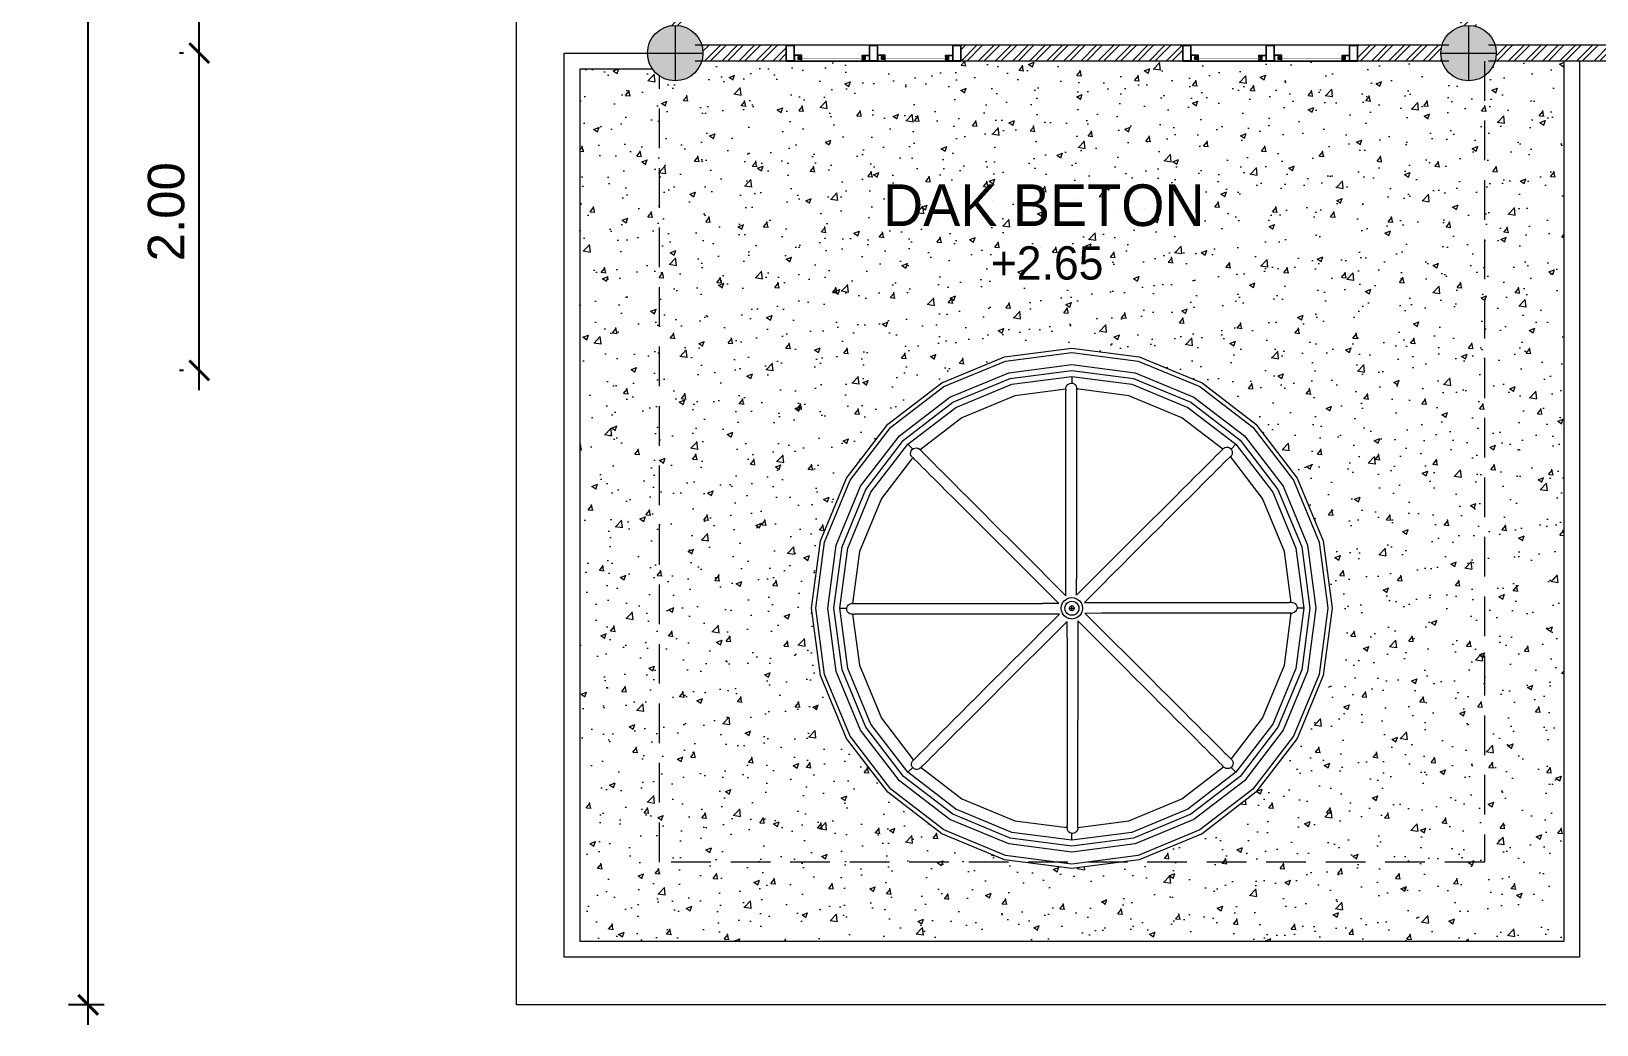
# Model space of a CAD drawing. Header units: millimetres. Extents: x -667 to -468, y -723 to -475.
# Drawn here: x -511.39 to -501.53, y -711.51 to -705.25 of the extents above; entities that cross this region are included whole.
import ezdxf

# ---------------------------------------------------------------- set-up
doc = ezdxf.new("R2010")
doc.units = ezdxf.units.MM
doc.linetypes.add('DASHED2', pattern=[0.375, 0.25, -0.125])
doc.layers.get('0').update_dxf_attribs({"lineweight": 9})
doc.layers.get('Defpoints').update_dxf_attribs({"lineweight": 0})
for name, color, linetype, lineweight in [('COLUMN', 11, 'Continuous', 9), ('dinding', 36, 'Continuous', 9), ('NOTASI', 250, 'Continuous', 5), ('pintu', 6, 'Continuous', 5), ('TEXT', 26, 'Continuous', 5)]:
    doc.layers.add(name, color=color, linetype=linetype, lineweight=lineweight)
doc.styles.get("Standard").update_dxf_attribs({"font": 'arial.ttf'})
doc.dimstyles.new('Copy of 1-100', dxfattribs={"dimtxt": 0.23, "dimasz": 0.125, "dimexe": 0.125, "dimexo": 0.1, "dimgap": 0.09, "dimtad": 1, "dimtoh": 1, "dimzin": 0, "dimdsep": 46, "dimtxsty": 'Standard', "dimblk": 'ARCHTICK', "dimcen": 0.09, "dimdle": 0.125, "dimclrt": 2, "dimadec": 0, "dimazin": 0, "dimtfac": 1, "dimtofl": 0, "dimtmove": 0, "dimatfit": 3, "dimldrblk": 'ARCHTICK', "dimfxl": 1, "dimtolj": 1, "dimtzin": 0, "dimarcsym": 0})
pattern_1 = [(45, (150.81226, -159.11501), (-0.053881537, 0.053881537), []), (45, (150.84818, -159.11501), (-0.053881537, 0.053881537), [])]

# ---------------------------------------------------------------- blocks, each defined once
blk = doc.blocks.new('kolommm bulat')
at = {"layer": 'NOTASI'}
h = blk.add_hatch(color=256, dxfattribs=at)
h.paths.add_polyline_path([(-808.9141, -494.9305), (-808.9141, -495.1055), (-808.7391, -495.1055, 0.414214)])
h.paths.add_polyline_path([(-808.9141, -494.9305, 0.414214), (-809.0891, -495.1055), (-808.9141, -495.1055)])
h.paths.add_polyline_path([(-808.9141, -495.1055), (-809.0891, -495.1055, 0.414214), (-808.9141, -495.2805)])
h.paths.add_polyline_path([(-808.7391, -495.1055), (-808.9141, -495.1055), (-808.9141, -495.2805, 0.414214)])
for p, q in [((-808.9141, -494.9305), (-808.9141, -495.2805)), ((-809.0891, -495.1055), (-808.7391, -495.1055))]:
    blk.add_line(p, q)
blk.add_circle((-808.9141, -495.1055), 0.175)
blk = doc.blocks.new('FCE')
h = blk.add_hatch()
h.set_pattern_fill('ANSI31', color=30, scale=0.02, angle=-180, style=0)
h.set_pattern_definition([(45, (-1849.7851361, -2568.5427676), (-0.0017677669529, 0.0017677669529), [])])
h.paths.add_polyline_path([(-655.011, -509.7223), (-655.009, -509.7223, -0.354282), (-655.007, -509.7193), (-655.027, -509.7193), (-655.027, -509.7273), (-655.011, -509.7273)])
h.paths.add_polyline_path([(-655.027, -509.7113), (-655.027, -509.7193), (-655.007, -509.7193, -0.354282), (-655.009, -509.7163), (-655.011, -509.7163), (-655.011, -509.7113)])
h = blk.add_hatch()
h.set_pattern_fill('ANSI31', color=30, scale=0.02, angle=-180, style=0)
h.set_pattern_definition([(135, (540.1511286, -2568.5427676), (0.0017677669529, 0.0017677669529), [])])
h.paths.add_polyline_path([(-654.623, -509.7223), (-654.625, -509.7223, 0.354282), (-654.627, -509.7193), (-654.607, -509.7193), (-654.607, -509.7273), (-654.623, -509.7273)])
h.paths.add_polyline_path([(-654.607, -509.7113), (-654.607, -509.7193), (-654.627, -509.7193, 0.354282), (-654.625, -509.7163), (-654.623, -509.7163), (-654.623, -509.7113)])
h = blk.add_hatch()
h.set_pattern_fill('ANSI31', color=30, scale=0.02, angle=-180, style=0)
h.set_pattern_definition([(45, (-1849.2601361, -2568.5427676), (-0.0017677669529, 0.0017677669529), [])])
h.paths.add_polyline_path([(-654.486, -509.7223), (-654.484, -509.7223, -0.354282), (-654.482, -509.7193), (-654.502, -509.7193), (-654.502, -509.7273), (-654.486, -509.7273)])
h.paths.add_polyline_path([(-654.502, -509.7113), (-654.502, -509.7193), (-654.482, -509.7193, -0.354282), (-654.484, -509.7163), (-654.486, -509.7163), (-654.486, -509.7113)])
h = blk.add_hatch()
h.set_pattern_fill('ANSI31', color=30, scale=0.02, angle=-180, style=0)
h.set_pattern_definition([(135, (540.6761286, -2568.5427676), (0.0017677669529, 0.0017677669529), [])])
h.paths.add_polyline_path([(-654.098, -509.7223), (-654.1, -509.7223, 0.354282), (-654.102, -509.7193), (-654.082, -509.7193), (-654.082, -509.7273), (-654.098, -509.7273)])
h.paths.add_polyline_path([(-654.082, -509.7113), (-654.082, -509.7193), (-654.102, -509.7193, 0.354282), (-654.1, -509.7163), (-654.098, -509.7163), (-654.098, -509.7113)])
for points in [[(-655.0545, -509.6381), (-655.1045, -509.6381), (-655.1045, -509.7381), (-655.0545, -509.7381)], [(-655.1045, -509.6381), (-654.0045, -509.6381), (-654.0045, -509.7381), (-655.1045, -509.7381)], [(-655.0565, -509.6401), (-655.1025, -509.6401), (-655.1025, -509.7361), (-655.0565, -509.7361)], [(-654.5295, -509.6381), (-654.5795, -509.6381), (-654.5795, -509.7381), (-654.5295, -509.7381)], [(-654.5315, -509.6401), (-654.5775, -509.6401), (-654.5775, -509.7361), (-654.5315, -509.7361)], [(-654.0045, -509.6381), (-654.0545, -509.6381), (-654.0545, -509.7381), (-654.0045, -509.7381)], [(-654.0065, -509.6401), (-654.0525, -509.6401), (-654.0525, -509.7361), (-654.0065, -509.7361)], [(-655.029, -509.7093), (-655.009, -509.7093), (-655.009, -509.7026), (-655.0525, -509.7026), (-655.0525, -509.7361), (-655.009, -509.7361), (-655.009, -509.7293), (-655.029, -509.7293)], [(-654.605, -509.7093), (-654.625, -509.7093), (-654.625, -509.7026), (-654.5815, -509.7026), (-654.5815, -509.7361), (-654.625, -509.7361), (-654.625, -509.7293), (-654.605, -509.7293)], [(-654.504, -509.7093), (-654.484, -509.7093), (-654.484, -509.7026), (-654.5275, -509.7026), (-654.5275, -509.7361), (-654.484, -509.7361), (-654.484, -509.7293), (-654.504, -509.7293)], [(-654.08, -509.7093), (-654.1, -509.7093), (-654.1, -509.7026), (-654.0565, -509.7026), (-654.0565, -509.7361), (-654.1, -509.7361), (-654.1, -509.7293), (-654.08, -509.7293)]]:
    blk.add_lwpolyline(points, close=True)
for points in [[(-655.009, -509.7133), (-655.009, -509.7113), (-655.009, -509.7163), (-655.009, -509.7113), (-655.007, -509.7113), (-655.007, -509.7006), (-655.0545, -509.7006), (-655.0545, -509.7381), (-655.007, -509.7381), (-655.007, -509.7273), (-655.009, -509.7273), (-655.009, -509.7223), (-655.009, -509.7273)], [(-655.009, -509.7223), (-655.011, -509.7223), (-655.011, -509.7273), (-655.027, -509.7273), (-655.027, -509.7113), (-655.011, -509.7113), (-655.011, -509.7163), (-655.009, -509.7163)], [(-654.625, -509.7133), (-654.625, -509.7113), (-654.625, -509.7163), (-654.625, -509.7113), (-654.627, -509.7113), (-654.627, -509.7006), (-654.5795, -509.7006), (-654.5795, -509.7381), (-654.627, -509.7381), (-654.627, -509.7273), (-654.625, -509.7273), (-654.625, -509.7223), (-654.625, -509.7273)], [(-654.625, -509.7223), (-654.623, -509.7223), (-654.623, -509.7273), (-654.607, -509.7273), (-654.607, -509.7113), (-654.623, -509.7113), (-654.623, -509.7163), (-654.625, -509.7163)], [(-654.484, -509.7133), (-654.484, -509.7113), (-654.484, -509.7163), (-654.484, -509.7113), (-654.482, -509.7113), (-654.482, -509.7006), (-654.5295, -509.7006), (-654.5295, -509.7381), (-654.482, -509.7381), (-654.482, -509.7273), (-654.484, -509.7273), (-654.484, -509.7223), (-654.484, -509.7273)], [(-654.484, -509.7223), (-654.486, -509.7223), (-654.486, -509.7273), (-654.502, -509.7273), (-654.502, -509.7113), (-654.486, -509.7113), (-654.486, -509.7163), (-654.484, -509.7163)], [(-654.1, -509.7133), (-654.1, -509.7113), (-654.1, -509.7163), (-654.1, -509.7113), (-654.102, -509.7113), (-654.102, -509.7006), (-654.0545, -509.7006), (-654.0545, -509.7381), (-654.102, -509.7381), (-654.102, -509.7273), (-654.1, -509.7273), (-654.1, -509.7223), (-654.1, -509.7273)], [(-654.1, -509.7223), (-654.098, -509.7223), (-654.098, -509.7273), (-654.082, -509.7273), (-654.082, -509.7113), (-654.098, -509.7113), (-654.098, -509.7163), (-654.1, -509.7163)]]:
    blk.add_lwpolyline(points)
at = {"color": 20, "const_width": 0.002}
for points in [[(-654.623, -509.7193), (-655.011, -509.7193)], [(-654.098, -509.7193), (-654.486, -509.7193)]]:
    blk.add_lwpolyline(points, dxfattribs=at)
for centre, start, end in [((-655.0062, -509.7166), 174.67337, 252.70675), ((-655.0062, -509.7221), 107.29325, 185.32663), ((-654.6279, -509.7166), 287.29325, 5.32663), ((-654.6279, -509.7221), 354.67337, 72.70675), ((-654.4812, -509.7166), 174.67337, 252.70675), ((-654.4812, -509.7221), 107.29325, 185.32663), ((-654.1029, -509.7166), 287.29325, 5.32663), ((-654.1029, -509.7221), 354.67337, 72.70675)]:
    blk.add_arc(centre, 0.00286, start, end)
blk = doc.blocks.new('VVC')
for p, q in [((-660.9999, -540.4989), (-660.6042, -540.335)), ((-660.9863, -540.5224), (-660.5971, -540.3612)), ((-660.6042, -540.335), (-660.1795, -540.2791)), ((-660.5971, -540.3612), (-660.1795, -540.3063)), ((-660.1795, -540.2791), (-659.7549, -540.335)), ((-660.1795, -540.3063), (-659.7619, -540.3612)), ((-659.7619, -540.3612), (-659.3728, -540.5224)), ((-659.7549, -540.335), (-659.3592, -540.4989)), ((-660.9484, -540.5879), (-660.5775, -540.4343)), ((-660.5775, -540.4343), (-660.1795, -540.3819)), ((-660.5677, -540.4712), (-660.1795, -540.4201)), ((-660.558, -540.5074), (-660.1795, -540.4576)), ((-660.1795, -540.3819), (-659.7815, -540.4343)), ((-660.1795, -540.4201), (-659.7914, -540.4712)), ((-660.1795, -540.4576), (-659.8011, -540.5074)), ((-660.1795, -540.4576), (-660.1795, -540.5009)), ((-659.7815, -540.4343), (-659.4106, -540.5879)), ((-661.3396, -540.7596), (-660.9999, -540.4989)), ((-661.3204, -540.7788), (-660.9863, -540.5224)), ((-660.9294, -540.621), (-660.5677, -540.4712)), ((-660.9106, -540.6535), (-660.558, -540.5074)), ((-660.2167, -540.5381), (-660.5384, -540.5805)), ((-660.2167, -540.5381), (-660.2167, -540.5494)), ((-660.2167, -540.583), (-660.2167, -540.5494)), ((-660.2166, -540.5287), (-660.2139, -540.5198)), ((-660.2166, -540.5332), (-660.2166, -540.5287)), ((-660.2139, -540.5198), (-660.2088, -540.5119)), ((-660.2088, -540.5119), (-660.2016, -540.5058)), ((-660.2016, -540.5058), (-660.1931, -540.5018)), ((-660.1931, -540.5018), (-660.1838, -540.5004)), ((-660.1838, -540.5004), (-660.1744, -540.5015)), ((-660.1744, -540.5015), (-660.1658, -540.5052)), ((-660.1658, -540.5052), (-660.1585, -540.5112)), ((-660.1585, -540.5112), (-660.1532, -540.5189)), ((-660.1532, -540.5189), (-660.1502, -540.5277)), ((-660.1502, -540.5277), (-660.1499, -540.5332)), ((-659.8207, -540.5805), (-660.1498, -540.5371)), ((-660.1498, -540.5371), (-660.1498, -540.5484)), ((-660.1498, -540.5371), (-660.1423, -540.5381)), ((-660.1498, -540.5484), (-660.1498, -540.5485)), ((-660.1498, -540.5485), (-660.1498, -540.5821)), ((-659.8011, -540.5074), (-659.4484, -540.6535)), ((-659.7914, -540.4712), (-659.4297, -540.621)), ((-659.3728, -540.5224), (-659.0386, -540.7788)), ((-659.3592, -540.4989), (-659.0194, -540.7596)), ((-661.2669, -540.8323), (-660.9484, -540.5879)), ((-661.24, -540.8593), (-660.9294, -540.621)), ((-661.2134, -540.8858), (-660.9106, -540.6535)), ((-660.5384, -540.5805), (-660.8728, -540.719)), ((-660.2167, -540.5831), (-660.2167, -540.583)), ((-660.2167, -540.5833), (-660.2167, -540.5831)), ((-660.2167, -540.6385), (-660.2167, -540.5833)), ((-660.2167, -540.6388), (-660.2167, -540.6385)), ((-660.2167, -540.6392), (-660.2167, -540.6388)), ((-660.2167, -540.7152), (-660.2167, -540.6392)), ((-660.1498, -540.5821), (-660.1498, -540.5823)), ((-660.1498, -540.5823), (-660.1498, -540.6376)), ((-660.1498, -540.6376), (-660.1498, -540.6382)), ((-660.1498, -540.6382), (-660.1498, -540.7145)), ((-659.4863, -540.719), (-659.8207, -540.5805)), ((-659.4484, -540.6535), (-659.1456, -540.8858)), ((-659.4297, -540.621), (-659.1191, -540.8593)), ((-659.4106, -540.5879), (-659.0921, -540.8323)), ((-660.8728, -540.719), (-661.1362, -540.921)), ((-660.2167, -540.7157), (-660.2167, -540.7152)), ((-660.2167, -540.7165), (-660.2167, -540.7157)), ((-660.2167, -540.8121), (-660.2167, -540.7165)), ((-660.1498, -540.7145), (-660.1498, -540.7155)), ((-660.1498, -540.7155), (-660.1498, -540.8115)), ((-659.2289, -540.9165), (-659.4863, -540.719)), ((-661.6004, -541.0994), (-661.3396, -540.7596)), ((-661.5768, -541.113), (-661.3204, -540.7788)), ((-661.5113, -541.1508), (-661.2669, -540.8323)), ((-660.2167, -540.8128), (-660.2167, -540.8121)), ((-660.2167, -540.814), (-660.2167, -540.8128)), ((-660.2167, -540.928), (-660.2167, -540.814)), ((-660.1498, -540.8115), (-660.1498, -540.813)), ((-660.1498, -540.813), (-660.1498, -540.9275)), ((-659.0921, -540.8323), (-658.8477, -541.1508)), ((-659.0386, -540.7788), (-658.7822, -541.113)), ((-659.0194, -540.7596), (-658.7587, -541.0994)), ((-661.4783, -541.1699), (-661.24, -540.8593)), ((-661.4458, -541.1886), (-661.2134, -540.8858)), ((-661.2134, -540.8858), (-661.1828, -540.9165)), ((-661.1957, -540.9449), (-661.195, -540.9355)), ((-661.1937, -540.9541), (-661.1957, -540.9449)), ((-661.195, -540.9355), (-661.1917, -540.9267)), ((-661.1893, -540.9623), (-661.1937, -540.9541)), ((-661.1917, -540.9267), (-661.1862, -540.9191)), ((-661.1862, -540.9191), (-661.1787, -540.9133)), ((-661.1787, -540.9133), (-661.17, -540.9098)), ((-661.17, -540.9098), (-661.1607, -540.9089)), ((-661.1607, -540.9089), (-661.1514, -540.9105)), ((-661.1514, -540.9105), (-661.1431, -540.9147)), ((-661.1362, -540.921), (-661.1431, -540.9147)), ((-661.1362, -540.921), (-661.1302, -540.9165)), ((-661.1362, -540.921), (-661.1282, -540.929)), ((-661.1282, -540.929), (-661.1281, -540.9291)), ((-661.1281, -540.9291), (-661.1044, -540.9528)), ((-661.1044, -540.9528), (-661.1042, -540.953)), ((-661.1042, -540.953), (-661.0651, -540.9921)), ((-660.2167, -540.9289), (-660.2167, -540.928)), ((-660.2167, -540.9304), (-660.2167, -540.9289)), ((-660.2167, -541.0613), (-660.2167, -540.9304)), ((-660.1498, -540.9275), (-660.1498, -540.9294)), ((-660.1498, -540.9294), (-660.1498, -541.0609)), ((-659.2998, -540.9875), (-659.2608, -540.9484)), ((-659.2608, -540.9484), (-659.2606, -540.9482)), ((-659.2606, -540.9482), (-659.2369, -540.9245)), ((-659.2289, -540.9165), (-659.2368, -540.9245)), ((-659.2289, -540.9165), (-659.2221, -540.9099)), ((-659.2221, -540.9099), (-659.2139, -540.9055)), ((-659.2139, -540.9055), (-659.2047, -540.9036)), ((-659.2047, -540.9036), (-659.1953, -540.9043)), ((-659.1953, -540.9043), (-659.1865, -540.9075)), ((-659.1865, -540.9075), (-659.1789, -540.9131)), ((-659.1789, -540.9131), (-659.1731, -540.9205)), ((-659.1456, -540.8858), (-659.1763, -540.9165)), ((-659.1703, -540.9478), (-659.1745, -540.9562)), ((-659.1731, -540.9205), (-659.1696, -540.9293)), ((-659.1687, -540.9386), (-659.1703, -540.9478)), ((-659.1696, -540.9293), (-659.1687, -540.9386)), ((-659.1456, -540.8858), (-658.9132, -541.1886)), ((-659.1191, -540.8593), (-658.8808, -541.1699)), ((-661.1828, -540.9691), (-661.3803, -541.2265)), ((-661.1862, -540.9656), (-661.1893, -540.9623)), ((-661.1828, -540.9691), (-661.1748, -540.977)), ((-661.151, -541.0008), (-661.1748, -540.9771)), ((-661.1508, -541.001), (-661.151, -541.0008)), ((-661.1118, -541.04), (-661.1508, -541.001)), ((-661.1113, -541.0406), (-661.1118, -541.04)), ((-661.0576, -541.0943), (-661.1113, -541.0406)), ((-661.0651, -540.9921), (-661.0647, -540.9926)), ((-661.0647, -540.9926), (-661.0108, -541.0465)), ((-661.0108, -541.0465), (-661.0101, -541.0472)), ((-661.0101, -541.0472), (-660.9422, -541.1151)), ((-659.4226, -541.1102), (-659.355, -541.0426)), ((-659.355, -541.0426), (-659.3541, -541.0417)), ((-659.3541, -541.0417), (-659.3003, -540.988)), ((-659.2524, -541.0346), (-659.3062, -541.0885)), ((-659.3003, -540.988), (-659.2998, -540.9875)), ((-659.2519, -541.0342), (-659.2524, -541.0346)), ((-659.2128, -540.9951), (-659.2519, -541.0342)), ((-659.2126, -540.9949), (-659.2128, -540.9951)), ((-659.1889, -540.9711), (-659.2126, -540.9949)), ((-659.1888, -540.9711), (-659.1889, -540.9711)), ((-659.1808, -540.9631), (-659.1888, -540.9711)), ((-659.1808, -540.9631), (-659.1745, -540.9562)), ((-658.9788, -541.2265), (-659.1808, -540.9631)), ((-659.1808, -540.9631), (-659.1763, -540.9691)), ((-661.7643, -541.4951), (-661.6004, -541.0994)), ((-661.738, -541.5021), (-661.5768, -541.113)), ((-661.6649, -541.5217), (-661.5113, -541.1508)), ((-661.0567, -541.0952), (-661.0576, -541.0943)), ((-660.989, -541.1628), (-661.0567, -541.0952)), ((-660.9422, -541.1151), (-660.9411, -541.1161)), ((-660.9411, -541.1161), (-660.8602, -541.1971)), ((-660.2167, -541.0643), (-660.2167, -541.0613)), ((-660.2167, -541.2102), (-660.2167, -541.0643)), ((-660.1498, -541.0609), (-660.1499, -541.0633)), ((-660.1499, -541.0633), (-660.1499, -541.2099)), ((-659.5045, -541.1922), (-659.4239, -541.1116)), ((-659.4239, -541.1116), (-659.4226, -541.1102)), ((-659.307, -541.0892), (-659.3749, -541.1571)), ((-659.3062, -541.0885), (-659.307, -541.0892)), ((-658.8477, -541.1508), (-658.6941, -541.5217)), ((-658.7822, -541.113), (-658.621, -541.5021)), ((-658.7587, -541.0994), (-658.5948, -541.4951)), ((-661.6281, -541.5316), (-661.4783, -541.1699)), ((-661.5919, -541.5413), (-661.4458, -541.1886)), ((-661.3803, -541.2265), (-661.5188, -541.5609)), ((-660.9877, -541.1641), (-660.989, -541.1628)), ((-660.9071, -541.2447), (-660.9877, -541.1641)), ((-660.9053, -541.2465), (-660.9071, -541.2447)), ((-660.8128, -541.339), (-660.9053, -541.2465)), ((-660.8602, -541.1971), (-660.8588, -541.1985)), ((-660.8588, -541.1985), (-660.7658, -541.2914)), ((-660.2167, -541.2137), (-660.2167, -541.2102)), ((-660.2167, -541.8407), (-660.2167, -541.2137)), ((-660.1499, -541.2099), (-660.1499, -541.2128)), ((-660.1499, -541.2128), (-660.1499, -541.3726)), ((-659.5988, -541.2864), (-659.5063, -541.1939)), ((-659.4583, -541.2405), (-659.5512, -541.3334)), ((-659.5063, -541.1939), (-659.5045, -541.1922)), ((-659.4569, -541.2391), (-659.4583, -541.2405)), ((-659.3759, -541.1581), (-659.4569, -541.2391)), ((-659.3749, -541.1571), (-659.3759, -541.1581)), ((-658.8402, -541.5609), (-658.9788, -541.2265)), ((-658.9132, -541.1886), (-658.7672, -541.5413)), ((-658.8808, -541.1699), (-658.731, -541.5316)), ((-660.8107, -541.3411), (-660.8128, -541.339)), ((-660.7075, -541.4443), (-660.8107, -541.3411)), ((-660.7658, -541.2914), (-660.7641, -541.2932)), ((-660.7641, -541.2932), (-660.6605, -541.3969)), ((-659.7041, -541.3918), (-659.6009, -541.2886)), ((-659.553, -541.3351), (-659.6566, -541.4388)), ((-659.6009, -541.2886), (-659.5988, -541.2864)), ((-659.5512, -541.3334), (-659.553, -541.3351)), ((-660.705, -541.4468), (-660.7075, -541.4443)), ((-660.2617, -541.8901), (-660.705, -541.4468)), ((-660.6605, -541.3969), (-660.6585, -541.3989)), ((-660.6585, -541.3989), (-660.5454, -541.5119)), ((-660.1499, -541.3726), (-660.1499, -541.3758)), ((-660.1499, -541.3758), (-660.1499, -541.5467)), ((-660.1499, -541.8376), (-659.7066, -541.3943)), ((-659.6586, -541.4408), (-659.7717, -541.5538)), ((-659.7066, -541.3943), (-659.7041, -541.3918)), ((-659.6566, -541.4388), (-659.6586, -541.4408)), ((-661.8202, -541.9197), (-661.7643, -541.4951)), ((-661.793, -541.9197), (-661.738, -541.5021)), ((-661.7173, -541.9197), (-661.6649, -541.5217)), ((-661.6792, -541.9197), (-661.6281, -541.5316)), ((-661.6417, -541.9197), (-661.5919, -541.5413)), ((-660.5454, -541.5119), (-660.5432, -541.5141)), ((-660.5432, -541.5141), (-660.4223, -541.635)), ((-660.1499, -541.5467), (-660.1499, -541.5502)), ((-658.7672, -541.5413), (-658.7173, -541.9197)), ((-658.731, -541.5316), (-658.6798, -541.9197)), ((-658.6941, -541.5217), (-658.6417, -541.9197)), ((-658.621, -541.5021), (-658.5661, -541.9197)), ((-658.5948, -541.4951), (-658.5389, -541.9197)), ((-661.5188, -541.5609), (-661.5621, -541.89)), ((-660.4223, -541.635), (-660.4199, -541.6375)), ((-660.4199, -541.6375), (-660.2928, -541.7646)), ((-660.1499, -541.5502), (-660.1499, -541.73)), ((-659.7739, -541.5561), (-659.8948, -541.677)), ((-659.7717, -541.5538), (-659.7739, -541.5561)), ((-658.7979, -541.8826), (-658.8402, -541.5609)), ((-660.1499, -541.73), (-660.1499, -541.7336)), ((-660.1499, -541.8376), (-660.1499, -541.7336)), ((-659.8973, -541.6794), (-660.0244, -541.8065)), ((-659.8948, -541.677), (-659.8973, -541.6794)), ((-660.2928, -541.7646), (-660.2902, -541.7672)), ((-660.2167, -541.8407), (-660.2902, -541.7672)), ((-660.1005, -541.8826), (-660.027, -541.8091)), ((-660.0244, -541.8065), (-660.027, -541.8091)), ((-661.7643, -542.3444), (-661.8202, -541.9197)), ((-661.738, -542.3373), (-661.793, -541.9197)), ((-661.6649, -542.3178), (-661.7173, -541.9197)), ((-661.6281, -542.3079), (-661.6792, -541.9197)), ((-661.5919, -542.2982), (-661.6417, -541.9197)), ((-661.6417, -541.9197), (-661.5984, -541.9197)), ((-661.5989, -541.924), (-661.5977, -541.9147)), ((-661.5974, -541.9333), (-661.5989, -541.924)), ((-661.5977, -541.9147), (-661.594, -541.906)), ((-661.5935, -541.9419), (-661.5974, -541.9333)), ((-661.594, -541.906), (-661.5881, -541.8987)), ((-661.5874, -541.949), (-661.5935, -541.9419)), ((-661.5881, -541.8987), (-661.5804, -541.8934)), ((-661.5804, -541.8934), (-661.5715, -541.8904)), ((-661.5715, -541.8904), (-661.5661, -541.8902)), ((-661.5621, -541.89), (-661.5612, -541.8826)), ((-661.5621, -541.89), (-661.5508, -541.89)), ((-661.5508, -541.89), (-661.5508, -541.89)), ((-661.5508, -541.89), (-661.5172, -541.89)), ((-661.5172, -541.89), (-661.5169, -541.89)), ((-661.5169, -541.89), (-661.4616, -541.89)), ((-661.4616, -541.89), (-661.461, -541.89)), ((-661.461, -541.89), (-661.3848, -541.89)), ((-661.3848, -541.89), (-661.3838, -541.89)), ((-661.3838, -541.89), (-661.2878, -541.89)), ((-661.2878, -541.89), (-661.2863, -541.89)), ((-661.2863, -541.89), (-661.1718, -541.89)), ((-661.1718, -541.89), (-661.1698, -541.89)), ((-661.1698, -541.89), (-661.0384, -541.89)), ((-661.0384, -541.89), (-661.036, -541.8901)), ((-661.036, -541.8901), (-660.8893, -541.8901)), ((-660.8893, -541.8901), (-660.8865, -541.8901)), ((-660.8865, -541.8901), (-660.7266, -541.8901)), ((-660.7266, -541.8901), (-660.7235, -541.8901)), ((-660.7235, -541.8901), (-660.5525, -541.8901)), ((-660.5525, -541.8901), (-660.5491, -541.8901)), ((-660.5491, -541.8901), (-660.3693, -541.8901)), ((-660.3693, -541.8901), (-660.3656, -541.8901)), ((-660.2617, -541.8901), (-660.3656, -541.8901)), ((-660.247, -541.9197), (-660.2447, -541.9023)), ((-660.2447, -541.9372), (-660.247, -541.9197)), ((-660.2447, -541.9023), (-660.243, -541.8982)), ((-660.2447, -541.9372), (-660.2396, -541.9494)), ((-660.243, -541.8982), (-660.2379, -541.886)), ((-660.2379, -541.886), (-660.2272, -541.8721)), ((-660.2272, -541.8721), (-660.2132, -541.8613)), ((-660.2238, -541.9197), (-660.2223, -541.9083)), ((-660.2223, -541.9312), (-660.2238, -541.9197)), ((-660.2223, -541.9083), (-660.2179, -541.8976)), ((-660.2179, -541.9419), (-660.2223, -541.9312)), ((-660.2179, -541.8976), (-660.2109, -541.8884)), ((-660.2109, -541.9511), (-660.2179, -541.9419)), ((-660.2132, -541.8613), (-660.2092, -541.8596)), ((-660.2109, -541.8884), (-660.2017, -541.8814)), ((-660.2092, -541.8596), (-660.197, -541.8546)), ((-660.2017, -541.8814), (-660.191, -541.8769)), ((-660.197, -541.8546), (-660.1795, -541.8523)), ((-660.1949, -541.9197), (-660.1944, -541.9158)), ((-660.1944, -541.9237), (-660.1949, -541.9197)), ((-660.1949, -541.9197), (-660.1642, -541.9197)), ((-660.1944, -541.9158), (-660.1928, -541.9121)), ((-660.1928, -541.9274), (-660.1944, -541.9237)), ((-660.1928, -541.9121), (-660.1904, -541.9089)), ((-660.1904, -541.9306), (-660.1928, -541.9274)), ((-660.191, -541.8769), (-660.1795, -541.8754)), ((-660.1904, -541.9089), (-660.1872, -541.9064)), ((-660.1872, -541.933), (-660.1904, -541.9306)), ((-660.1872, -541.9064), (-660.1835, -541.9049)), ((-660.1835, -541.9346), (-660.1872, -541.933)), ((-660.1835, -541.9049), (-660.1795, -541.9044)), ((-660.1795, -541.9351), (-660.1835, -541.9346)), ((-660.1795, -541.8523), (-660.1621, -541.8546)), ((-660.1795, -541.8754), (-660.1681, -541.8769)), ((-660.1795, -541.9044), (-660.1756, -541.9049)), ((-660.1795, -541.9351), (-660.1795, -541.9044)), ((-660.1756, -541.9346), (-660.1795, -541.9351)), ((-660.1756, -541.9049), (-660.1718, -541.9064)), ((-660.1718, -541.933), (-660.1756, -541.9346)), ((-660.1718, -541.9064), (-660.1687, -541.9089)), ((-660.1687, -541.9306), (-660.1718, -541.933)), ((-660.1687, -541.9089), (-660.1662, -541.9121)), ((-660.1662, -541.9274), (-660.1687, -541.9306)), ((-660.1681, -541.8769), (-660.1574, -541.8814)), ((-660.1662, -541.9121), (-660.1647, -541.9158)), ((-660.1647, -541.9237), (-660.1662, -541.9274)), ((-660.1647, -541.9158), (-660.1642, -541.9197)), ((-660.1642, -541.9197), (-660.1647, -541.9237)), ((-660.1621, -541.8546), (-660.158, -541.8563)), ((-660.158, -541.8563), (-660.1458, -541.8613)), ((-660.1574, -541.8814), (-660.1482, -541.8884)), ((-660.1482, -541.8884), (-660.1412, -541.8976)), ((-660.1412, -541.9419), (-660.1482, -541.9511)), ((-660.1458, -541.8613), (-660.1318, -541.8721)), ((-660.1412, -541.8976), (-660.1367, -541.9083)), ((-660.1367, -541.9312), (-660.1412, -541.9419)), ((-660.1367, -541.9083), (-660.1352, -541.9197)), ((-660.1352, -541.9197), (-660.1367, -541.9312)), ((-660.1318, -541.8721), (-660.1211, -541.886)), ((-660.1211, -541.886), (-660.1194, -541.8901)), ((-660.1161, -541.9413), (-660.1211, -541.9535)), ((-660.1194, -541.8901), (-660.1144, -541.9023)), ((-660.1144, -541.9372), (-660.1161, -541.9413)), ((-660.1144, -541.9023), (-660.1121, -541.9197)), ((-660.1121, -541.9197), (-660.1144, -541.9372)), ((-660.1005, -541.8826), (-659.4735, -541.8826)), ((-659.4735, -541.8826), (-659.47, -541.8826)), ((-659.47, -541.8826), (-659.3241, -541.8826)), ((-659.3241, -541.8826), (-659.3211, -541.8826)), ((-659.3211, -541.8826), (-659.1902, -541.8826)), ((-659.1902, -541.8826), (-659.1887, -541.8826)), ((-659.1887, -541.8826), (-659.1878, -541.8826)), ((-659.1878, -541.8826), (-659.0738, -541.8826)), ((-659.0738, -541.8826), (-659.0726, -541.8826)), ((-659.0726, -541.8826), (-659.0719, -541.8826)), ((-659.0719, -541.8826), (-658.9762, -541.8826)), ((-658.9762, -541.8826), (-658.9755, -541.8826)), ((-658.9755, -541.8826), (-658.975, -541.8826)), ((-658.975, -541.8826), (-658.899, -541.8826)), ((-658.899, -541.8826), (-658.8985, -541.8826)), ((-658.8985, -541.8826), (-658.8983, -541.8826)), ((-658.8983, -541.8826), (-658.8431, -541.8826)), ((-658.8431, -541.8826), (-658.8429, -541.8826)), ((-658.8429, -541.8826), (-658.8428, -541.8826)), ((-658.8428, -541.8826), (-658.8092, -541.8826)), ((-658.7979, -541.8826), (-658.8092, -541.8826)), ((-658.793, -541.8826), (-658.7885, -541.8827)), ((-658.7885, -541.8827), (-658.7796, -541.8854)), ((-658.7796, -541.8854), (-658.7717, -541.8905)), ((-658.771, -541.9408), (-658.7787, -541.9461)), ((-658.7717, -541.8905), (-658.7656, -541.8976)), ((-658.765, -541.9335), (-658.771, -541.9408)), ((-658.7173, -541.9197), (-658.7672, -542.2982)), ((-658.7656, -541.8976), (-658.7616, -541.9062)), ((-658.7613, -541.9248), (-658.765, -541.9335)), ((-658.7616, -541.9062), (-658.7602, -541.9155)), ((-658.7602, -541.9155), (-658.7613, -541.9248)), ((-658.7173, -541.9197), (-658.7607, -541.9197)), ((-658.6798, -541.9197), (-658.731, -542.3079)), ((-658.6417, -541.9197), (-658.6941, -542.3178)), ((-658.5661, -541.9197), (-658.621, -542.3373)), ((-658.5389, -541.9197), (-658.5948, -542.3444)), ((-661.5795, -541.9541), (-661.5874, -541.949)), ((-661.5705, -541.9568), (-661.5795, -541.9541)), ((-661.5612, -541.9569), (-661.5705, -541.9568)), ((-661.5612, -541.9569), (-661.5188, -542.2786)), ((-661.5612, -541.9569), (-661.5499, -541.9569)), ((-661.5163, -541.9569), (-661.5498, -541.9569)), ((-661.5162, -541.9569), (-661.5163, -541.9569)), ((-661.516, -541.9569), (-661.5162, -541.9569)), ((-661.4608, -541.9569), (-661.516, -541.9569)), ((-661.4605, -541.9569), (-661.4608, -541.9569)), ((-661.46, -541.9569), (-661.4605, -541.9569)), ((-661.3841, -541.9569), (-661.46, -541.9569)), ((-661.3836, -541.9569), (-661.3841, -541.9569)), ((-661.3828, -541.9569), (-661.3836, -541.9569)), ((-661.2872, -541.9569), (-661.3828, -541.9569)), ((-661.2864, -541.9569), (-661.2872, -541.9569)), ((-661.2853, -541.9569), (-661.2864, -541.9569)), ((-661.1713, -541.9569), (-661.2853, -541.9569)), ((-661.1704, -541.9569), (-661.1713, -541.9569)), ((-661.1688, -541.9569), (-661.1704, -541.9569)), ((-661.038, -541.9569), (-661.1688, -541.9569)), ((-661.035, -541.9569), (-661.038, -541.9569)), ((-660.8891, -541.9569), (-661.035, -541.9569)), ((-660.8855, -541.9569), (-660.8891, -541.9569)), ((-660.2586, -541.9569), (-660.8855, -541.9569)), ((-660.2092, -542.0019), (-660.6525, -542.4452)), ((-660.4618, -542.1601), (-660.3347, -542.033)), ((-660.3347, -542.033), (-660.3321, -542.0304)), ((-660.2586, -541.9569), (-660.3321, -542.0304)), ((-660.2379, -541.9535), (-660.2396, -541.9494)), ((-660.2272, -541.9674), (-660.2379, -541.9535)), ((-660.2132, -541.9781), (-660.2272, -541.9674)), ((-660.2011, -541.9832), (-660.2132, -541.9781)), ((-660.2017, -541.9581), (-660.2109, -541.9511)), ((-660.2091, -542.1058), (-660.2092, -542.0019)), ((-660.191, -541.9625), (-660.2017, -541.9581)), ((-660.197, -541.9849), (-660.2011, -541.9832)), ((-660.1795, -541.9872), (-660.197, -541.9849)), ((-660.1795, -541.964), (-660.191, -541.9625)), ((-660.1681, -541.9625), (-660.1795, -541.964)), ((-660.1621, -541.9849), (-660.1795, -541.9872)), ((-660.1574, -541.9581), (-660.1681, -541.9625)), ((-660.1499, -541.9798), (-660.1621, -541.9849)), ((-660.1482, -541.9511), (-660.1574, -541.9581)), ((-660.1458, -541.9781), (-660.1499, -541.9798)), ((-660.1318, -541.9674), (-660.1458, -541.9781)), ((-660.1424, -541.9988), (-660.0689, -542.0723)), ((-660.1424, -541.9988), (-660.1424, -542.6257)), ((-660.1211, -541.9535), (-660.1318, -541.9674)), ((-660.0974, -541.9494), (-659.9934, -541.9493)), ((-660.0974, -541.9494), (-659.654, -542.3927)), ((-659.9898, -541.9494), (-659.9934, -541.9493)), ((-659.81, -541.9494), (-659.9898, -541.9494)), ((-659.8065, -541.9494), (-659.81, -541.9494)), ((-659.6356, -541.9494), (-659.8065, -541.9494)), ((-659.6324, -541.9494), (-659.6356, -541.9494)), ((-659.4725, -541.9494), (-659.6324, -541.9494)), ((-659.4697, -541.9494), (-659.4725, -541.9494)), ((-659.3231, -541.9494), (-659.4697, -541.9494)), ((-659.3207, -541.9494), (-659.3231, -541.9494)), ((-659.1892, -541.9494), (-659.3207, -541.9494)), ((-659.1873, -541.9494), (-659.1892, -541.9494)), ((-659.0728, -541.9494), (-659.1873, -541.9494)), ((-659.0713, -541.9494), (-659.0728, -541.9494)), ((-658.9753, -541.9494), (-659.0713, -541.9494)), ((-658.9742, -541.9495), (-658.9753, -541.9494)), ((-658.898, -541.9495), (-658.9742, -541.9495)), ((-658.8974, -541.9495), (-658.898, -541.9495)), ((-658.8421, -541.9495), (-658.8974, -541.9495)), ((-658.8419, -541.9495), (-658.8421, -541.9495)), ((-658.8082, -541.9495), (-658.8419, -541.9495)), ((-658.8402, -542.2786), (-658.7969, -541.9495)), ((-658.8082, -541.9495), (-658.8082, -541.9495)), ((-658.7969, -541.9495), (-658.8082, -541.9495)), ((-658.7969, -541.9495), (-658.7979, -541.9569)), ((-658.7969, -541.9495), (-658.7875, -541.9491)), ((-658.7787, -541.9461), (-658.7875, -541.9491)), ((-660.2091, -542.1058), (-660.2092, -542.1095)), ((-660.2092, -542.1095), (-660.2092, -542.2893)), ((-660.0663, -542.0749), (-660.0689, -542.0723)), ((-659.9392, -542.202), (-660.0663, -542.0749)), ((-660.5851, -542.2834), (-660.4642, -542.1625)), ((-660.4642, -542.1625), (-660.4618, -542.1601)), ((-659.9367, -542.2044), (-659.9392, -542.202)), ((-659.8159, -542.3253), (-659.9367, -542.2044)), ((-661.5113, -542.6886), (-661.6649, -542.3178)), ((-661.4783, -542.6696), (-661.6281, -542.3079)), ((-661.4458, -542.6508), (-661.5919, -542.2982)), ((-661.5188, -542.2786), (-661.3803, -542.613)), ((-660.7004, -542.3987), (-660.5874, -542.2856)), ((-660.5874, -542.2856), (-660.5851, -542.2834)), ((-660.2092, -542.2893), (-660.2092, -542.2927)), ((-660.2092, -542.2927), (-660.2092, -542.4637)), ((-659.8136, -542.3276), (-659.8159, -542.3253)), ((-659.7006, -542.4406), (-659.8136, -542.3276)), ((-658.9788, -542.613), (-658.8402, -542.2786)), ((-658.7672, -542.2982), (-658.9132, -542.6508)), ((-658.731, -542.3079), (-658.8808, -542.6696)), ((-658.6941, -542.3178), (-658.8477, -542.6886)), ((-661.6004, -542.7401), (-661.7643, -542.3444)), ((-661.5768, -542.7265), (-661.738, -542.3373)), ((-660.8061, -542.5043), (-660.7024, -542.4007)), ((-660.7024, -542.4007), (-660.7004, -542.3987)), ((-659.654, -542.3927), (-659.6515, -542.3952)), ((-659.6515, -542.3952), (-659.5484, -542.4984)), ((-658.621, -542.3373), (-658.7822, -542.7265)), ((-658.5948, -542.3444), (-658.7587, -542.7401)), ((-660.9008, -542.599), (-660.8078, -542.506)), ((-660.8078, -542.506), (-660.8061, -542.5043)), ((-660.655, -542.4477), (-660.7581, -542.5509)), ((-660.6525, -542.4452), (-660.655, -542.4477)), ((-660.2092, -542.4637), (-660.2092, -542.4669)), ((-660.2092, -542.4669), (-660.2092, -542.6267)), ((-659.6986, -542.4426), (-659.7006, -542.4406)), ((-659.5949, -542.5463), (-659.6986, -542.4426)), ((-659.5484, -542.4984), (-659.5462, -542.5005)), ((-659.5462, -542.5005), (-659.4537, -542.593)), ((-661.3803, -542.613), (-661.1782, -542.8764)), ((-660.9831, -542.6813), (-660.9022, -542.6004)), ((-660.9022, -542.6004), (-660.9008, -542.599)), ((-660.7603, -542.553), (-660.8528, -542.6456)), ((-660.7581, -542.5509), (-660.7603, -542.553)), ((-660.2092, -542.6267), (-660.2092, -542.6295)), ((-660.2092, -542.6295), (-660.2092, -542.7762)), ((-660.1424, -542.6293), (-660.1424, -542.6257)), ((-660.1424, -542.7752), (-660.1424, -542.6293)), ((-659.5932, -542.548), (-659.5949, -542.5463)), ((-659.5003, -542.641), (-659.5932, -542.548)), ((-659.4537, -542.593), (-659.452, -542.5947)), ((-659.452, -542.5947), (-659.3714, -542.6754)), ((-659.1763, -542.8704), (-658.9788, -542.613)), ((-661.3204, -543.0606), (-661.5768, -542.7265)), ((-661.2669, -543.0071), (-661.5113, -542.6886)), ((-661.24, -542.9802), (-661.4783, -542.6696)), ((-661.2134, -542.9536), (-661.4458, -542.6508)), ((-661.0521, -542.7503), (-660.9842, -542.6824)), ((-660.9365, -542.7292), (-661.0041, -542.7969)), ((-660.9842, -542.6824), (-660.9831, -542.6813)), ((-660.9351, -542.7279), (-660.9365, -542.7292)), ((-660.8545, -542.6473), (-660.9351, -542.7279)), ((-660.8528, -542.6456), (-660.8545, -542.6473)), ((-659.4989, -542.6424), (-659.5003, -542.641)), ((-659.4179, -542.7233), (-659.4989, -542.6424)), ((-659.4169, -542.7244), (-659.4179, -542.7233)), ((-659.349, -542.7923), (-659.4169, -542.7244)), ((-659.3714, -542.6754), (-659.37, -542.6767)), ((-659.37, -542.6767), (-659.3024, -542.7443)), ((-658.9132, -542.6508), (-659.1456, -542.9536)), ((-658.8808, -542.6696), (-659.1191, -542.9802)), ((-658.8477, -542.6886), (-659.0921, -543.0071)), ((-658.7822, -542.7265), (-659.0386, -543.0606)), ((-661.3396, -543.0798), (-661.6004, -542.7401)), ((-661.1462, -542.8444), (-661.1071, -542.8053)), ((-661.1071, -542.8053), (-661.1067, -542.8049)), ((-661.1067, -542.8049), (-661.0528, -542.751)), ((-661.005, -542.7978), (-661.0587, -542.8515)), ((-661.0528, -542.751), (-661.0521, -542.7503)), ((-661.0041, -542.7969), (-661.005, -542.7978)), ((-660.2092, -542.7762), (-660.2092, -542.7786)), ((-660.2092, -542.7786), (-660.2092, -542.91)), ((-660.1424, -542.7782), (-660.1424, -542.7752)), ((-660.1424, -542.909), (-660.1424, -542.7782)), ((-659.3483, -542.793), (-659.349, -542.7923)), ((-659.2944, -542.8469), (-659.3483, -542.793)), ((-659.3024, -542.7443), (-659.3015, -542.7452)), ((-659.3015, -542.7452), (-659.2478, -542.7989)), ((-659.2478, -542.7989), (-659.2473, -542.7994)), ((-659.2473, -542.7994), (-659.2082, -542.8385)), ((-658.7587, -542.7401), (-659.0194, -543.0798)), ((-661.2134, -542.9536), (-661.1828, -542.923)), ((-661.1904, -542.9009), (-661.1887, -542.8916)), ((-661.1894, -542.9102), (-661.1904, -542.9009)), ((-661.1859, -542.919), (-661.1894, -542.9102)), ((-661.1887, -542.8916), (-661.1846, -542.8833)), ((-661.1801, -542.9264), (-661.1859, -542.919)), ((-661.1782, -542.8764), (-661.1846, -542.8833)), ((-661.1782, -542.8764), (-661.1828, -542.8704)), ((-661.1725, -542.932), (-661.1801, -542.9264)), ((-661.1782, -542.8764), (-661.1702, -542.8684)), ((-661.1702, -542.8683), (-661.1464, -542.8446)), ((-661.1702, -542.8684), (-661.1702, -542.8683)), ((-661.1464, -542.8446), (-661.1462, -542.8444)), ((-661.1302, -542.923), (-661.1369, -542.9295)), ((-661.1302, -542.923), (-661.1222, -542.915)), ((-661.1302, -542.923), (-660.8728, -543.1205)), ((-661.0985, -542.8912), (-661.1222, -542.915)), ((-661.0982, -542.891), (-661.0985, -542.8912)), ((-661.0592, -542.852), (-661.0982, -542.891)), ((-661.0587, -542.8515), (-661.0592, -542.852)), ((-660.2092, -542.91), (-660.2092, -542.912)), ((-660.2092, -542.912), (-660.2092, -543.0265)), ((-660.1423, -542.9106), (-660.1424, -542.909)), ((-660.1424, -542.9115), (-660.1423, -542.9106)), ((-660.1424, -543.0255), (-660.1424, -542.9115)), ((-659.4863, -543.1205), (-659.2229, -542.9184)), ((-659.294, -542.8473), (-659.2944, -542.8469)), ((-659.2549, -542.8865), (-659.294, -542.8473)), ((-659.2547, -542.8866), (-659.2549, -542.8865)), ((-659.2309, -542.9104), (-659.2547, -542.8866)), ((-659.2309, -542.9104), (-659.2309, -542.9104)), ((-659.2229, -542.9184), (-659.2309, -542.9104)), ((-659.2229, -542.9184), (-659.2289, -542.923)), ((-659.216, -542.9248), (-659.22, -542.9211)), ((-659.2076, -542.9289), (-659.216, -542.9248)), ((-659.2082, -542.8385), (-659.208, -542.8387)), ((-659.208, -542.8387), (-659.1843, -542.8624)), ((-659.1984, -542.9306), (-659.2076, -542.9289)), ((-659.1803, -542.9261), (-659.189, -542.9296)), ((-659.1763, -542.8704), (-659.1843, -542.8624)), ((-659.1729, -542.9204), (-659.1803, -542.9261)), ((-659.1456, -542.9536), (-659.1763, -542.923)), ((-659.1729, -542.8739), (-659.1697, -542.8771)), ((-659.1673, -542.9128), (-659.1729, -542.9204)), ((-659.1697, -542.8771), (-659.1653, -542.8854)), ((-659.1641, -542.9039), (-659.1673, -542.9128)), ((-659.1653, -542.8854), (-659.1634, -542.8946)), ((-659.1634, -542.8946), (-659.1641, -542.9039)), ((-660.9484, -543.2515), (-661.2669, -543.0071)), ((-660.9294, -543.2185), (-661.24, -542.9802)), ((-660.9106, -543.186), (-661.2134, -542.9536)), ((-661.1637, -542.9352), (-661.1725, -542.932)), ((-661.1543, -542.9359), (-661.1637, -542.9352)), ((-661.1452, -542.934), (-661.1543, -542.9359)), ((-661.1369, -542.9295), (-661.1452, -542.934)), ((-660.2092, -543.0265), (-660.2092, -543.028)), ((-660.1423, -543.0267), (-660.1424, -543.0255)), ((-660.1424, -543.0274), (-660.1423, -543.0267)), ((-660.1424, -543.123), (-660.1424, -543.0274)), ((-659.1456, -542.9536), (-659.4484, -543.186)), ((-659.1191, -542.9802), (-659.4297, -543.2185)), ((-659.0921, -543.0071), (-659.4106, -543.2515)), ((-659.189, -542.9296), (-659.1984, -542.9306)), ((-660.9999, -543.3406), (-661.3396, -543.0798)), ((-660.9863, -543.317), (-661.3204, -543.0606)), ((-660.8728, -543.1205), (-660.5384, -543.259)), ((-660.2092, -543.124), (-660.2093, -543.125)), ((-660.2093, -543.125), (-660.2093, -543.2012)), ((-660.2092, -543.028), (-660.2092, -543.124)), ((-660.1423, -543.1238), (-660.1424, -543.123)), ((-660.1424, -543.1243), (-660.1423, -543.1238)), ((-660.1424, -543.2003), (-660.1424, -543.1243)), ((-659.8207, -543.259), (-659.4863, -543.1205)), ((-659.0386, -543.0606), (-659.3728, -543.317)), ((-659.0194, -543.0798), (-659.3592, -543.3406)), ((-660.5677, -543.3683), (-660.9294, -543.2185)), ((-660.558, -543.3321), (-660.9106, -543.186)), ((-660.2093, -543.2012), (-660.2093, -543.2018)), ((-660.2093, -543.2018), (-660.2093, -543.2572)), ((-660.1423, -543.2007), (-660.1424, -543.2003)), ((-660.1424, -543.201), (-660.1423, -543.2007)), ((-660.1424, -543.2562), (-660.1424, -543.201)), ((-659.4484, -543.186), (-659.8011, -543.3321)), ((-659.4297, -543.2185), (-659.7914, -543.3683)), ((-660.5971, -543.4782), (-660.9863, -543.317)), ((-660.5775, -543.4052), (-660.9484, -543.2515)), ((-660.5384, -543.259), (-660.2093, -543.3023)), ((-660.2093, -543.3023), (-660.2167, -543.3014)), ((-660.2093, -543.2572), (-660.2093, -543.2574)), ((-660.2093, -543.2574), (-660.2093, -543.291)), ((-660.2093, -543.3023), (-660.2093, -543.2911)), ((-660.2093, -543.3023), (-660.2089, -543.3117)), ((-660.2059, -543.3206), (-660.2089, -543.3117)), ((-660.2006, -543.3283), (-660.2059, -543.3206)), ((-660.1452, -543.3197), (-660.1503, -543.3276)), ((-660.1425, -543.3108), (-660.1452, -543.3197)), ((-660.1424, -543.3063), (-660.1425, -543.3108)), ((-660.1423, -543.2564), (-660.1424, -543.2562)), ((-660.1423, -543.2565), (-660.1423, -543.2564)), ((-660.1423, -543.29), (-660.1423, -543.2565)), ((-660.1423, -543.3014), (-659.8207, -543.259)), ((-660.1423, -543.2901), (-660.1423, -543.29)), ((-660.1423, -543.3014), (-660.1423, -543.2901)), ((-659.4106, -543.2515), (-659.7815, -543.4052)), ((-659.3728, -543.317), (-659.7619, -543.4782)), ((-660.6042, -543.5045), (-660.9999, -543.3406)), ((-660.1795, -543.4576), (-660.5775, -543.4052)), ((-660.1795, -543.4194), (-660.5677, -543.3683)), ((-660.1795, -543.3819), (-660.558, -543.3321)), ((-660.1933, -543.3342), (-660.2006, -543.3283)), ((-660.1846, -543.3379), (-660.1933, -543.3342)), ((-660.1753, -543.3391), (-660.1846, -543.3379)), ((-659.8011, -543.3321), (-660.1795, -543.3819)), ((-660.1795, -543.3819), (-660.1795, -543.3386)), ((-659.7914, -543.3683), (-660.1795, -543.4194)), ((-659.7815, -543.4052), (-660.1795, -543.4576)), ((-660.1659, -543.3377), (-660.1753, -543.3391)), ((-660.1574, -543.3337), (-660.1659, -543.3377)), ((-660.1503, -543.3276), (-660.1574, -543.3337)), ((-659.3592, -543.3406), (-659.7549, -543.5045)), ((-660.1795, -543.5604), (-660.6042, -543.5045)), ((-660.1795, -543.5332), (-660.5971, -543.4782)), ((-659.7619, -543.4782), (-660.1795, -543.5332)), ((-659.7549, -543.5045), (-660.1795, -543.5604))]:
    blk.add_line(p, q)
blk = doc.blocks.new('_ArchTick')
at = {"color": 0, "linetype": 'ByBlock', "const_width": 0.15}
blk.add_lwpolyline([(-0.5, -0.5), (0.5, 0.5)], dxfattribs=at)
blk = doc.blocks.new('*D1187')
at = {"layer": 'Defpoints', "color": 0}
for p in [(-510.336, -705.3857), (-510.336, -705.3857), (-510.336, -707.3857)]:
    blk.add_point(p, dxfattribs=at)
at = {"layer": 'NOTASI', "color": 0, "lineweight": -2}
for p, q in [((-510.336, -707.5107), (-510.336, -705.2607)), ((-510.436, -705.3857), (-510.461, -705.3857)), ((-510.436, -707.3857), (-510.461, -707.3857))]:
    blk.add_line(p, q, dxfattribs=at)
at = {"layer": 'NOTASI', "color": 0, "lineweight": -2, "xscale": 0.125, "yscale": 0.125, "zscale": 0.125}
for p, rotation in [((-510.336, -705.3857), 90), ((-510.336, -707.3857), 270)]:
    blk.add_blockref('_ArchTick', p, dxfattribs=dict(at, rotation=rotation))
at = {"layer": 'NOTASI', "color": 2, "insert": (-510.5435, -706.3857), "char_height": 0.23, "attachment_point": 5, "rotation": 90}
blk.add_mtext('\\A1;2.00', dxfattribs=at)
blk = doc.blocks.new('*D1188')
at = {"layer": 'Defpoints', "color": 0}
for p in [(-510.336, -701.3857), (-510.336, -701.3857), (-510.336, -705.3857)]:
    blk.add_point(p, dxfattribs=at)
at = {"layer": 'NOTASI', "color": 0, "lineweight": -2}
for p, q in [((-510.336, -705.5107), (-510.336, -701.2607)), ((-510.436, -701.3857), (-510.461, -701.3857)), ((-510.436, -705.3857), (-510.461, -705.3857))]:
    blk.add_line(p, q, dxfattribs=at)
at = {"layer": 'NOTASI', "color": 0, "lineweight": -2, "xscale": 0.125, "yscale": 0.125, "zscale": 0.125}
for p, rotation in [((-510.336, -701.3857), 90), ((-510.336, -705.3857), 270)]:
    blk.add_blockref('_ArchTick', p, dxfattribs=dict(at, rotation=rotation))
at = {"layer": 'NOTASI', "color": 2, "insert": (-510.5435, -703.3857), "char_height": 0.23, "attachment_point": 5, "rotation": 90}
blk.add_mtext('\\A1;4.00', dxfattribs=at)
blk = doc.blocks.new('*D1194')
at = {"layer": 'Defpoints', "color": 0}
for p in [(-511.036, -691.3857), (-511.036, -691.3857), (-510.836, -711.3857)]:
    blk.add_point(p, dxfattribs=at)
at = {"layer": 'NOTASI', "color": 0, "lineweight": -2}
for p, q in [((-511.036, -711.5107), (-511.036, -691.2607)), ((-511.136, -691.3857), (-511.161, -691.3857)), ((-510.936, -711.3857), (-511.161, -711.3857))]:
    blk.add_line(p, q, dxfattribs=at)
at = {"layer": 'NOTASI', "color": 0, "lineweight": -2, "xscale": 0.125, "yscale": 0.125, "zscale": 0.125}
for p, rotation in [((-511.036, -691.3857), 90), ((-511.036, -711.3857), 270)]:
    blk.add_blockref('_ArchTick', p, dxfattribs=dict(at, rotation=rotation))
at = {"layer": 'NOTASI', "color": 2, "insert": (-511.2435, -701.3857), "char_height": 0.23, "attachment_point": 5, "rotation": 90}
blk.add_mtext('\\A1;20.00', dxfattribs=at)

msp = doc.modelspace()

# ---------------------------------------------------------------- hatches: boundary and pattern name
at = {"layer": 'NOTASI'}
h = msp.add_hatch(dxfattribs=at)
h.set_pattern_fill('ANSI32', color=256, scale=0.008, style=0)
h.set_pattern_definition(pattern_1)
h.paths.add_polyline_path([(-502.286, -702.4357), (-502.386, -702.4357), (-502.386, -705.2179, -0.145898), (-502.286, -705.2179)])
h.paths.add_polyline_path([(-502.5037, -705.3357), (-503.036, -705.3357), (-503.036, -705.4357), (-502.5037, -705.4357, -0.072565), (-502.511, -705.3857, -0.072565)])
h.paths.add_polyline_path([(-504.136, -705.3357), (-505.536, -705.3357), (-505.536, -705.4357), (-504.136, -705.4357)])
h.paths.add_polyline_path([(-506.636, -705.3357), (-507.1683, -705.3357, -0.072565), (-507.161, -705.3857, -0.072565), (-507.1683, -705.4357), (-506.636, -705.4357)])
h.paths.add_polyline_path([(-507.286, -703.9357), (-507.386, -703.9357), (-507.386, -705.2179, -0.145898), (-507.286, -705.2179)])
h = msp.add_hatch(dxfattribs=at)
h.set_pattern_fill('ANSI32', color=256, scale=0.008, style=0)
h.set_pattern_definition(pattern_1)
h.paths.add_polyline_path([(-499.011, -705.3857, -0.072565), (-499.0037, -705.3357), (-499.1888, -705.3357), (-499.1888, -705.4357), (-499.0037, -705.4357, -0.072565)])
h.paths.add_polyline_path([(-499.1888, -705.3357), (-499.6683, -705.3357), (-499.6683, -705.4357), (-499.1888, -705.4357)])
h.paths.add_polyline_path([(-499.6683, -705.3357), (-499.9977, -705.3357), (-499.9977, -705.4357), (-499.6683, -705.4357)])
h.paths.add_polyline_path([(-501.1683, -705.3357), (-501.5037, -705.3357), (-501.5037, -705.4357), (-501.1683, -705.4357)])
h.paths.add_polyline_path([(-501.5037, -705.3357), (-502.1683, -705.3357, -0.072565), (-502.161, -705.3857, -0.072565), (-502.1683, -705.4357), (-501.5037, -705.4357)])
h = msp.add_hatch(dxfattribs=at)
h.set_pattern_fill('AR-CONC', color=256, scale=0.002, style=0)
h.set_pattern_definition([(50, (150.81226, -159.115), (0.36436934, -0.03187817), [0.0381, -0.4191]), (355, (150.81226, -159.115), (-0.07048565, 0.38211329), [0.03048, -0.33528]), (100.451, (150.84263, -159.11767), (0.293885, 0.35023338), [0.03238, -0.35618]), (46.1842, (150.81226, -159.0134), (0.54215808, -0.08408466), [0.05715, -0.62865]), (96.6356, (150.85744, -159.0204), (0.47480847, 0.4948511), [0.04857, -0.53427]), (351.184, (150.81226, -159.0134), (0.4748092, 0.49485024), [0.04572, -0.50292]), (21, (150.86306, -159.0388), (0.30322976, -0.20453104), [0.0381, -0.4191]), (326, (150.86306, -159.0388), (0.12360406, 0.36837593), [0.03048, -0.33528]), (71.4514, (150.88833, -159.05586), (0.42683298, 0.16384572), [0.03238, -0.35618]), (37.5, (150.81226, -159.11501), (0.006177207, 0.169110078), [0, -0.331216, 0, -0.34036, 0, -0.33655]), (7.5, (150.81226, -159.11501), (0.133639325, 0.20036115), [0, -0.194056, 0, -0.323596, 0, -0.12827]), (327.5, (150.69898, -159.11501), (0.27118119, -0.011457488), [0, -0.127, 0, -0.39624, 0, -0.52578]), (317.5, (150.64818, -159.11501), (0.29625836, 0.05085298), [0, -0.1651, 0, -0.263144, 0, -0.37338])])
h.paths.add_polyline_path([(-502.236, -705.5293, -0.510916), (-502.5037, -705.4357), (-507.1683, -705.4357, -0.510891), (-507.436, -705.5293), (-507.436, -710.4857), (-505.1448, -710.4857), (-505.2607, -710.4704), (-505.6564, -710.3065), (-505.9961, -710.0458), (-506.2569, -709.706), (-506.4208, -709.3103), (-506.4767, -708.8857), (-506.4208, -708.461), (-506.2569, -708.0653), (-505.9961, -707.7255), (-505.6564, -707.4648), (-505.2607, -707.3009), (-504.836, -707.245), (-504.4114, -707.3009), (-504.0157, -707.4648), (-503.6759, -707.7255), (-503.4152, -708.0653), (-503.2513, -708.461), (-503.1954, -708.8857), (-503.2513, -709.3103), (-503.4152, -709.706), (-503.6759, -710.0458), (-504.0157, -710.3065), (-504.4114, -710.4704), (-504.5273, -710.4857), (-502.236, -710.4857)], flags=17)
h.paths.add_polyline_path([(-501.736, -705.4357), (-502.1683, -705.4357, -0.169783), (-502.236, -705.5293), (-502.236, -710.4857), (-504.5273, -710.4857), (-504.836, -710.5263), (-505.1448, -710.4857), (-507.436, -710.4857), (-507.436, -705.5293, -0.088809), (-507.4796, -705.4857), (-507.936, -705.4857), (-507.936, -710.9857), (-501.736, -710.9857)])

# ---------------------------------------------------------------- linework, layer by layer
at = {"layer": 'dinding', "ltscale": 0.01}
for p, q in [((-508.336, -711.3857), (-508.336, -691.3857)), ((-490.336, -711.3857), (-508.336, -711.3857))]:
    msp.add_line(p, q, dxfattribs=at)
at = {"layer": 'dinding'}
for p, q in [((-502.461, -705.3357), (-507.211, -705.3357)), ((-496.961, -705.3357), (-502.211, -705.3357)), ((-502.461, -705.4357), (-507.211, -705.4357)), ((-496.961, -705.4357), (-502.211, -705.4357))]:
    msp.add_line(p, q, dxfattribs=at)
for points in [[(-501.636, -705.4357), (-501.636, -711.0857), (-508.036, -711.0857), (-508.036, -705.3857), (-507.511, -705.3857)], [(-501.736, -705.4357), (-501.736, -710.9857), (-507.936, -710.9857), (-507.936, -705.4857), (-507.4796, -705.4857)]]:
    msp.add_lwpolyline(points, dxfattribs=at)
at = {"layer": 'dinding', "linetype": 'DASHED2'}
msp.add_lwpolyline([(-502.236, -705.4357), (-502.236, -710.4857), (-507.436, -710.4857), (-507.436, -705.5293)], dxfattribs=at)

# ---------------------------------------------------------------- block references
at = {"layer": 'COLUMN'}
for p in [(301.5781, -210.2802), (306.5781, -210.2802)]:
    msp.add_blockref('kolommm bulat', p, dxfattribs=at)
at = {"layer": 'dinding'}
msp.add_blockref('VVC', (155.3435, -166.9659), dxfattribs=at)
at = {"layer": 'pintu', "xscale": -1}
for p in [(-1160.6405, -195.6976), (-1158.1405, -195.6976)]:
    msp.add_blockref('FCE', p, dxfattribs=at)

# ---------------------------------------------------------------- texts
at = {"layer": 'TEXT', "lineweight": 9, "attachment_point": 5}
for s, insert, char_height in [('{\\fIrisUPC|b0|i0|c0|p34;DAK BETON}', (-505.0127, -706.3463), 0.262377), ('{\\fIrisUPC|b0|i0|c0|p34;+2.65}', (-504.9921, -706.7099), 0.209901)]:
    msp.add_mtext(s, dxfattribs=dict(at, insert=insert, char_height=char_height))

# ---------------------------------------------------------------- dimensions: what is measured, and where the dimension line sits
at = {"layer": 'NOTASI'}
for base, p1, p2, picture, middle in [((-511.036, -691.3857), (-510.836, -711.3857), (-511.036, -691.3857), '*D1194', (-511.2435, -701.3857)), ((-510.336, -701.3857), (-510.336, -705.3857), (-510.336, -701.3857), '*D1188', (-510.5435, -703.3857)), ((-510.336, -705.3857), (-510.336, -707.3857), (-510.336, -705.3857), '*D1187', (-510.5435, -706.3857))]:
    dim = msp.add_linear_dim(base=base, p1=p1, p2=p2, angle=90, dimstyle='Copy of 1-100', dxfattribs=at)
    dim.commit()
    dim.dimension.update_dxf_attribs({"geometry": picture, "text_midpoint": middle})

doc.saveas('drawing.dxf')
